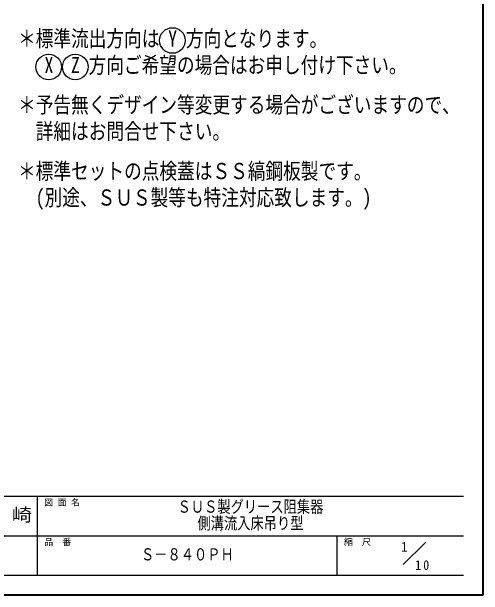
# Model space of a CAD drawing. Units: millimetres at full size, sheet at 1:10; details may follow other scales. Extents: x -2113 to 1937, y -1370 to 1440.
# Drawn here: x 869 to 1937, y -1370 to -49 of the extents above; entities that cross this region are included whole.
import ezdxf
from ezdxf.enums import TextEntityAlignment as Align

# ---------------------------------------------------------------- set-up
doc = ezdxf.new("R2010")
doc.units = ezdxf.units.MM
doc.header["$LTSCALE"] = 10
doc.layers.add('0-0_ﾚｲﾔ1', color=4, linetype='Continuous', lineweight=9)
doc.styles.add('ＭＳ ゴシック', font='')
doc.styles.get('ＭＳ ゴシック').set_extended_font_data('MS Gothic')

msp = doc.modelspace()

# ---------------------------------------------------------------- linework, layer by layer
at = {"layer": '0-0_ﾚｲﾔ1', "color": 1, "lineweight": 40}
for q in [(1936.96, 1439.5), (-2113.04, -1370.5)]:
    msp.add_line((1936.96, -1370.5), q, dxfattribs=at)
at = {"layer": '0-0_ﾚｲﾔ1', "color": 6, "lineweight": 25}
for p, q in [((1891.96, -1146.92), (-88.04, -1146.92)), ((927.67, -1325.5), (927.67, -1146.92)), ((1891.96, -1236.21), (659.82, -1236.21)), ((1606.24, -1325.5), (1606.24, -1236.21)), ((1891.96, -1325.5), (-88.04, -1325.5))]:
    msp.add_line(p, q, dxfattribs=at)
at = {"layer": '0-0_ﾚｲﾔ1', "color": 7, "lineweight": 18}
msp.add_line((1755.74, -1301), (1806.24, -1250.5), dxfattribs=at)
at = {"layer": '0-0_ﾚｲﾔ1', "color": 5, "lineweight": 25}
for centre in [(1233.12, -113.83), (953.12, -173.83), (1013.12, -173.83)]:
    msp.add_circle(centre, 29, dxfattribs=at)

# ---------------------------------------------------------------- texts
at = {"layer": '0-0_ﾚｲﾔ1', "color": 7, "style": 'ＭＳ ゴシック'}
for s, height, width, p in [('＊標準流出方向は Y 方向となります。', 36.66, 0.8, (883.62, -138.83)), (' X  Z 方向ご希望の場合はお申し付け下さい。', 36.66, 0.8, (923.62, -198.83)), ('＊予告無くデザイン等変更する場合がございますので、', 36.66, 0.8, (883.62, -288.83)), ('詳細はお問合せ下さい。', 36.66, 0.8, (923.62, -348.83)), ('＊標準セットの点検蓋はＳＳ縞鋼板製です。', 36.66, 0.8, (883.62, -438.83)), ('(別途、ＳＵＳ製等も特注対応致します。)', 36.66, 0.8, (923.62, -498.83)), ('ＳＵＳ製グリース阻集器', 27.49, 0.8, (1244.82, -1191.57)), ('千\u3000崎', 29.33, 1.15, (777.67, -1211.57)), ('側溝流入床吊り型', 27.49, 0.8, (1289.82, -1229.07)), ('Ｓ－８４０ＰＨ', 27.49, 0.8, (1161.96, -1299.6))]:
    msp.add_text(s, height=height, dxfattribs=dict(at, width=width)).set_placement(p, align=Align.BOTTOM_LEFT)
for s, height, p in [('図 面 名', 14.66, (942.67, -1171.92)), ('品\u3000番', 14.66, (942.67, -1261.21)), ('縮\u3000尺', 14.66, (1621.24, -1261.21)), ('1', 21.99, (1750.66, -1278.02))]:
    msp.add_text(s, height=height, dxfattribs=at).set_placement(p, align=Align.BOTTOM_LEFT)
at = {"layer": '0-0_ﾚｲﾔ1', "color": 7, "insert": (1782.63, -1313.4), "char_height": 21.99, "attachment_point": 7, "style": 'ＭＳ ゴシック'}
msp.add_mtext('\\T1.36;\\W0.9;10', dxfattribs=at)

doc.saveas('drawing.dxf')
